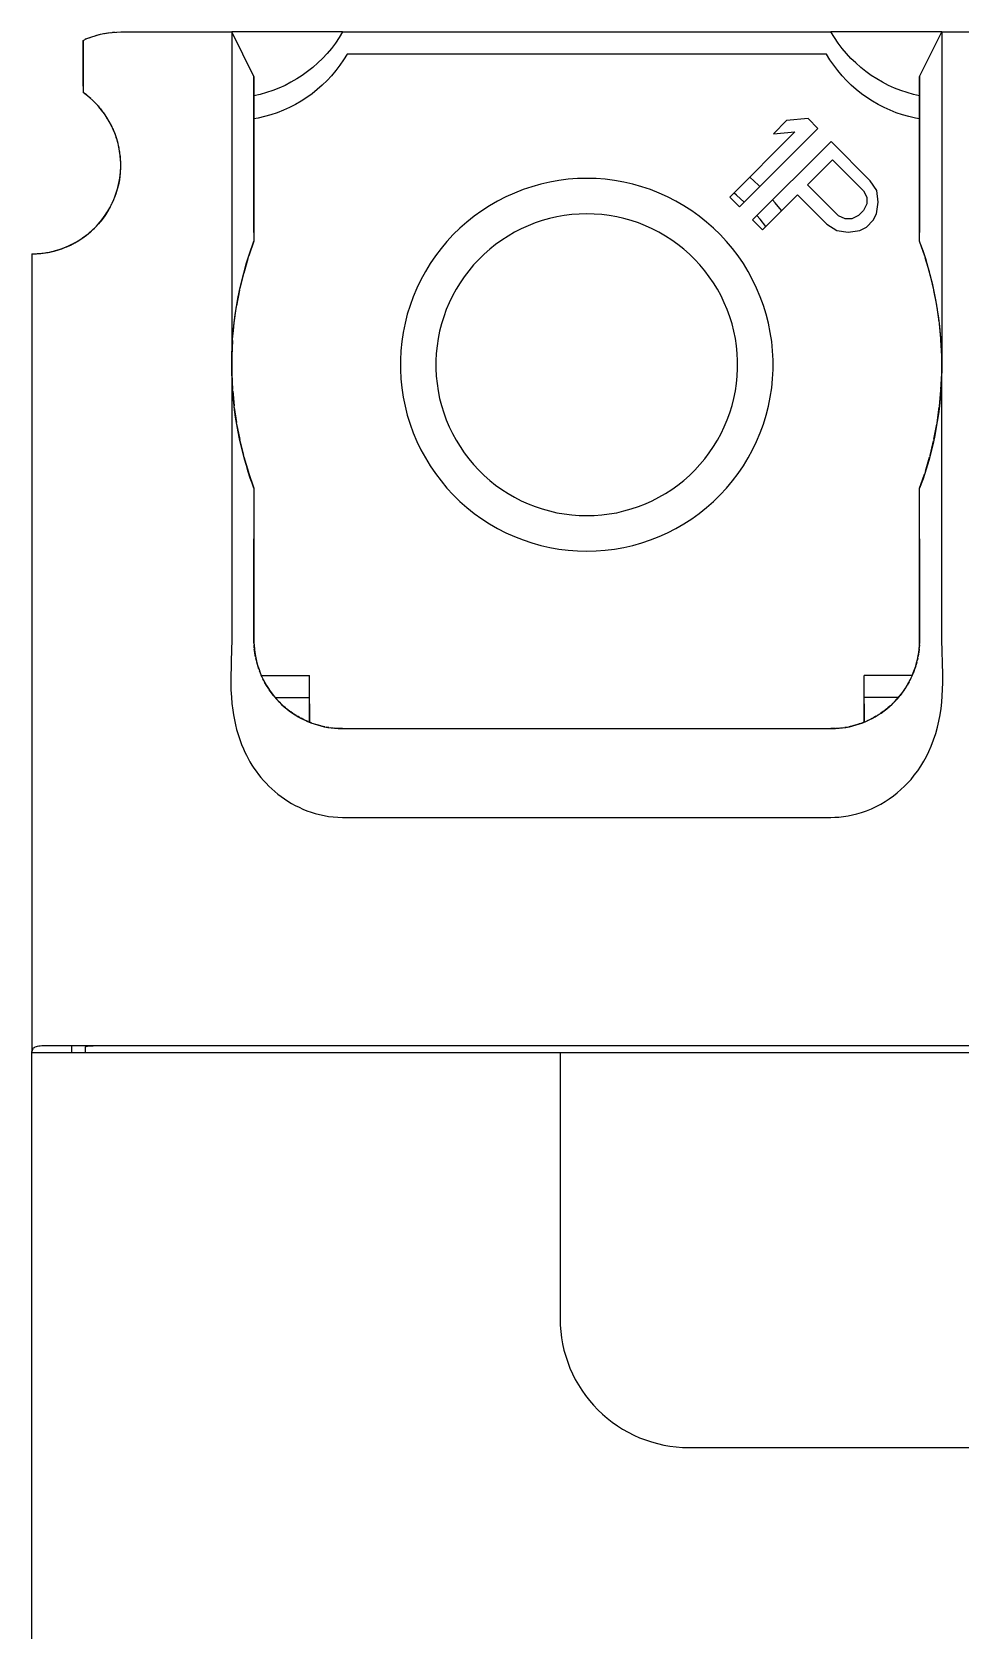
# Model space of a CAD drawing. Header units: millimetres. Extents: x 0 to 50, y 0 to 130.
# Drawn here: x 0 to 20.91, y 93.99 to 130 of the extents above; entities that cross this region are included whole.
import ezdxf

# ---------------------------------------------------------------- set-up
doc = ezdxf.new("R2010")
doc.units = ezdxf.units.MM

msp = doc.modelspace()

# ---------------------------------------------------------------- linework, layer by layer
at = {"color": 4, "linetype": 'CONTINUOUS', "true_color": 0x40d9ff}
for p, q in [((1.15, 129.805), (1.15, 128.782)), ((2, 130), (4.5, 130)), ((6.998, 130), (4.5, 130)), ((6.998, 130), (18.002, 130)), ((20.5, 130), (18.002, 130)), ((5, 128.995), (5, 125.483)), ((20, 125.483), (20, 128.995)), ((1.15, 128.782), (1.15, 128.636)), ((1.227, 128.58), (1.15, 128.636)), ((1.252, 128.559), (1.212, 128.591)), ((1.301, 128.519), (1.262, 128.55)), ((1.324, 128.498), (1.289, 128.529)), ((1.374, 128.453), (1.34, 128.483)), ((1.396, 128.431), (1.362, 128.464)), ((1.444, 128.383), (1.411, 128.417)), ((1.466, 128.359), (1.432, 128.396)), ((1.511, 128.31), (1.479, 128.346)), ((1.53, 128.287), (1.5, 128.323)), ((1.574, 128.234), (1.548, 128.265)), ((1.589, 128.214), (1.565, 128.245)), ((1.633, 128.154), (1.616, 128.177)), ((1.647, 128.134), (1.626, 128.163)), ((1.689, 128.07), (1.676, 128.09)), ((1.704, 128.046), (1.683, 128.08)), ((1.742, 127.983), (1.727, 128.007)), ((1.757, 127.955), (1.735, 127.995)), ((1.789, 127.893), (1.776, 127.918)), ((1.803, 127.864), (1.782, 127.906)), ((1.844, 127.774), (1.826, 127.814)), ((1.88, 127.68), (1.865, 127.72)), ((1.872, 127.703), (1.871, 127.707)), ((1.913, 127.583), (1.899, 127.625)), ((1.911, 127.587), (1.904, 127.612)), ((1.94, 127.483), (1.928, 127.53)), ((1.942, 127.474), (1.932, 127.517)), ((1.962, 127.384), (1.952, 127.434)), ((1.965, 127.371), (1.955, 127.421)), ((1.979, 127.285), (1.971, 127.336)), ((1.981, 127.272), (1.974, 127.323)), ((1.991, 127.186), (1.986, 127.237)), ((1.992, 127.173), (1.987, 127.224)), ((1.999, 127.058), (1.995, 127.138)), ((1.984, 126.746), (1.992, 126.821)), ((1.986, 126.762), (1.995, 126.855)), ((1.993, 126.839), (1.999, 126.93)), ((1.995, 126.864), (1.999, 126.944)), ((1.999, 127.041), (1.996, 127.126)), ((1.999, 126.972), (1.999, 127.051)), ((1.999, 126.946), (2, 127.023)), ((1.895, 126.361), (1.918, 126.435)), ((1.903, 126.387), (1.922, 126.45)), ((1.925, 126.458), (1.944, 126.53)), ((1.972, 126.668), (1.984, 126.746)), ((1.737, 126.01), (1.761, 126.053)), ((1.744, 126.022), (1.766, 126.062)), ((1.783, 126.095), (1.794, 126.117)), ((1.806, 126.142), (1.815, 126.162)), ((1.835, 126.205), (1.846, 126.232)), ((1.837, 126.211), (1.85, 126.24)), ((1.865, 126.278), (1.881, 126.322)), ((1.868, 126.287), (1.894, 126.358)), ((1.675, 125.908), (1.722, 125.984)), ((1.043, 125.294), (1.111, 125.337)), ((1.053, 125.3), (1.122, 125.345)), ((1.125, 125.347), (1.187, 125.391)), ((1.14, 125.357), (1.193, 125.395)), ((1.216, 125.413), (1.265, 125.451)), ((1.221, 125.416), (1.276, 125.46)), ((1.298, 125.479), (1.339, 125.515)), ((1.304, 125.484), (1.349, 125.524)), ((1.361, 125.535), (1.422, 125.594)), ((1.367, 125.54), (1.43, 125.602)), ((5, 125.483), (5, 125.284)), ((20, 125.284), (20, 125.483)), ((0, 125), (0.099, 125.002)), ((0, 125), (0.098, 125.002)), ((0.1, 125.003), (0.197, 125.01)), ((0.1, 125.002), (0.196, 125.01)), ((0.201, 125.01), (0.294, 125.022)), ((0.202, 125.01), (0.296, 125.022)), ((0.299, 125.023), (0.39, 125.039)), ((0.302, 125.023), (0.394, 125.039)), ((0.397, 125.04), (0.49, 125.061)), ((0.399, 125.04), (0.493, 125.062)), ((0.493, 125.062), (0.584, 125.087)), ((0.498, 125.063), (0.587, 125.088)), ((0.59, 125.089), (0.677, 125.118)), ((0.596, 125.091), (0.681, 125.12)), ((0.687, 125.122), (0.772, 125.155)), ((0.693, 125.124), (0.775, 125.156)), ((0.776, 125.157), (0.856, 125.193)), ((0.785, 125.161), (0.865, 125.197)), ((0.867, 125.198), (0.944, 125.237)), ((0.871, 125.2), (0.95, 125.24)), ((0.959, 125.245), (1.035, 125.289)), ((0.964, 125.248), (1.04, 125.292)), ((5, 125.284), (4.886, 124.954)), ((20.116, 124.948), (20, 125.284)), ((4.866, 124.89), (4.771, 124.564)), ((20.221, 124.592), (20.127, 124.912)), ((4.769, 124.555), (4.687, 124.218)), ((20.313, 124.219), (20.235, 124.54)), ((4.679, 124.182), (4.611, 123.826)), ((20.386, 123.843), (20.323, 124.172)), ((20.441, 123.468), (20.393, 123.801)), ((20.478, 123.09), (20.446, 123.426)), ((4.519, 123.05), (4.503, 122.699)), ((20.497, 122.702), (20.481, 123.053)), ((4.502, 122.679), (4.502, 122.315)), ((20.498, 122.321), (20.498, 122.683)), ((4.503, 122.3), (4.52, 121.945)), ((20.48, 121.946), (20.497, 122.3)), ((4.522, 121.914), (4.554, 121.576)), ((20.444, 121.557), (20.479, 121.925)), ((4.559, 121.535), (4.607, 121.196)), ((20.392, 121.191), (20.443, 121.547)), ((4.611, 121.17), (4.68, 120.814)), ((20.322, 120.824), (20.386, 121.16)), ((4.684, 120.794), (4.766, 120.455)), ((20.235, 120.459), (20.313, 120.785)), ((4.775, 120.424), (4.876, 120.076)), ((20.131, 120.1), (20.223, 120.416)), ((4.878, 120.071), (5, 119.716)), ((20, 119.716), (20.111, 120.038)), ((5, 119.716), (5, 118.577)), ((20, 118.577), (20, 119.716)), ((5, 118.577), (5, 116.3)), ((20, 116.3), (20, 118.577)), ((5.002, 116.22), (5, 116.3)), ((5.008, 116.121), (5.003, 116.189)), ((5.021, 116.008), (5.01, 116.099)), ((5.037, 115.919), (5.023, 115.998)), ((19.975, 115.988), (19.964, 115.922)), ((19.99, 116.099), (19.979, 116.011)), ((19.997, 116.189), (19.992, 116.123)), ((20, 116.3), (19.998, 116.22)), ((5.057, 115.829), (5.042, 115.894)), ((5.081, 115.739), (5.063, 115.802)), ((5.113, 115.639), (5.088, 115.712)), ((19.877, 115.61), (19.852, 115.546)), ((19.912, 115.715), (19.884, 115.63)), ((19.937, 115.801), (19.919, 115.737)), ((19.957, 115.89), (19.944, 115.833)), ((5.147, 115.549), (5.129, 115.594)), ((5.182, 115.468), (5.166, 115.504)), ((5.168, 115.5), (6.25, 115.5)), ((5.222, 115.385), (5.202, 115.424)), ((5.283, 115.274), (5.242, 115.347)), ((5.334, 115.194), (5.285, 115.271)), ((6.25, 115.06), (6.25, 115.5)), ((18.75, 115.06), (18.75, 115.5)), ((19.832, 115.5), (18.75, 115.5)), ((19.704, 115.254), (19.67, 115.2)), ((19.761, 115.352), (19.718, 115.276)), ((19.801, 115.432), (19.774, 115.378)), ((19.84, 115.516), (19.816, 115.464)), ((5.388, 115.117), (5.345, 115.178)), ((5.448, 115.039), (5.4, 115.101)), ((5.481, 115), (6.25, 115)), ((6.25, 114.862), (6.25, 115.06)), ((18.75, 114.862), (18.75, 115.06)), ((19.519, 115), (18.75, 115)), ((19.468, 114.942), (19.423, 114.895)), ((19.543, 115.027), (19.485, 114.96)), ((19.599, 115.098), (19.558, 115.046)), ((19.652, 115.173), (19.617, 115.124)), ((5.644, 114.83), (5.599, 114.873)), ((5.714, 114.768), (5.669, 114.808)), ((5.806, 114.696), (5.737, 114.749)), ((5.88, 114.643), (5.822, 114.684)), ((5.957, 114.594), (5.905, 114.627)), ((6.04, 114.546), (5.984, 114.578)), ((6.141, 114.494), (6.063, 114.533)), ((18.937, 114.533), (18.859, 114.494)), ((19.016, 114.578), (18.962, 114.547)), ((19.095, 114.627), (19.044, 114.595)), ((19.178, 114.684), (19.121, 114.644)), ((19.264, 114.75), (19.194, 114.696)), ((19.332, 114.809), (19.285, 114.768)), ((19.399, 114.871), (19.358, 114.832)), ((6.223, 114.458), (6.165, 114.483)), ((6.307, 114.424), (6.257, 114.444)), ((6.398, 114.393), (6.342, 114.412)), ((6.512, 114.36), (6.426, 114.384)), ((6.6, 114.341), (6.525, 114.358)), ((6.69, 114.325), (6.628, 114.335)), ((6.785, 114.312), (6.721, 114.32)), ((6.901, 114.303), (6.811, 114.309)), ((7, 114.3), (6.905, 114.302)), ((7, 114.3), (7, 114.3)), ((7, 114.3), (18, 114.3)), ((18.091, 114.302), (18, 114.3)), ((18, 114.3), (18, 114.3)), ((18.19, 114.309), (18.101, 114.303)), ((18.279, 114.32), (18.218, 114.312)), ((18.369, 114.335), (18.313, 114.325)), ((18.468, 114.356), (18.403, 114.341)), ((18.575, 114.385), (18.49, 114.361)), ((18.661, 114.413), (18.598, 114.392)), ((18.747, 114.445), (18.691, 114.424)), ((18.836, 114.484), (18.777, 114.457)), ((0, 33.6), (0, 107.024)), ((0, 107.024), (0, 107)), ((0, 93.2), (0, 107)), ((0.989, 107.15), (0.306, 107.15)), ((0.9, 107), (0.9, 107.15)), ((11.9, 107), (38.1, 107))]:
    msp.add_line(p, q, dxfattribs=at)
for points in [[(1.15, 129.805), (1.15, 129.81), (1.239, 129.85), (1.33, 129.885), (1.423, 129.915), (1.517, 129.941), (1.612, 129.962), (1.708, 129.979), (1.805, 129.99), (1.902, 129.998), (2, 130)], [(1.15, 128.782), (1.15, 128.919), (1.15, 129.047), (1.15, 129.166), (1.15, 129.276), (1.15, 129.376), (1.15, 129.466), (1.15, 129.546), (1.15, 129.616), (1.15, 129.675), (1.15, 129.724), (1.15, 129.761), (1.15, 129.789), (1.15, 129.805)], [(1.221, 129.842), (1.2, 129.833), (1.2, 129.832)], [(1.261, 129.858), (1.285, 129.868), (1.309, 129.876)], [(1.349, 129.891), (1.371, 129.898), (1.399, 129.907)], [(1.44, 129.92), (1.458, 129.925), (1.49, 129.933)], [(1.531, 129.944), (1.547, 129.948), (1.583, 129.956)], [(1.624, 129.964), (1.636, 129.967), (1.678, 129.973)], [(1.717, 129.98), (1.727, 129.981), (1.774, 129.987)], [(1.811, 129.991), (1.817, 129.992), (1.874, 129.996)], [(1.905, 129.998), (1.909, 129.998), (2, 130)], [(5, 128.995), (5, 129), (4.5, 130)], [(4.5, 130), (4.5, 129.994), (4.5, 129.976), (4.5, 129.947), (4.5, 129.905), (4.5, 129.852), (4.5, 129.788), (4.5, 129.712), (4.5, 129.625), (4.5, 129.527), (4.5, 129.418), (4.5, 129.299), (4.5, 129.169), (4.5, 129.03), (4.5, 128.881), (4.5, 128.723), (4.5, 128.556), (4.5, 128.381), (4.5, 128.197), (4.5, 128.006), (4.5, 127.808), (4.5, 127.603), (4.5, 127.392), (4.5, 127.175), (4.5, 126.954), (4.5, 126.727), (4.5, 126.497), (4.5, 126.262), (4.5, 126.025), (4.5, 125.786), (4.5, 125.544), (4.5, 125.302), (4.5, 124.368), (4.5, 123.434), (4.5, 122.5)], [(6.998, 130), (6.92, 129.872), (6.836, 129.749), (6.745, 129.63), (6.649, 129.515), (6.548, 129.405), (6.441, 129.301), (6.328, 129.202), (6.211, 129.109), (6.09, 129.021), (5.964, 128.94), (5.835, 128.865), (5.702, 128.797), (5.565, 128.736), (5.426, 128.681), (5.284, 128.633), (5.14, 128.593), (5, 128.561)], [(20, 128.561), (19.86, 128.593), (19.716, 128.633), (19.574, 128.681), (19.435, 128.736), (19.298, 128.797), (19.165, 128.865), (19.036, 128.94), (18.91, 129.021), (18.789, 129.109), (18.672, 129.202), (18.559, 129.301), (18.452, 129.405), (18.351, 129.515), (18.255, 129.63), (18.164, 129.749), (18.08, 129.872), (18.002, 130)], [(20, 128.995), (20, 129), (20.5, 130)], [(20.5, 130), (20.5, 129.994), (20.5, 129.976), (20.5, 129.947), (20.5, 129.905), (20.5, 129.852), (20.5, 129.788), (20.5, 129.712), (20.5, 129.625), (20.5, 129.527), (20.5, 129.418), (20.5, 129.299), (20.5, 129.169), (20.5, 129.03), (20.5, 128.881), (20.5, 128.723), (20.5, 128.556), (20.5, 128.381), (20.5, 128.197), (20.5, 128.006), (20.5, 127.808), (20.5, 127.603), (20.5, 127.392), (20.5, 127.175), (20.5, 126.954), (20.5, 126.727), (20.5, 126.497), (20.5, 126.262), (20.5, 126.025), (20.5, 125.786), (20.5, 125.544), (20.5, 125.302), (20.5, 124.368), (20.5, 123.434), (20.5, 122.501)], [(20.5, 130), (23.85, 130), (23.85, 129.994)], [(20, 128.043), (19.906, 128.059), (19.76, 128.093), (19.616, 128.133), (19.474, 128.181), (19.335, 128.236), (19.198, 128.297), (19.065, 128.365), (18.936, 128.44), (18.81, 128.521), (18.689, 128.609), (18.572, 128.702), (18.459, 128.801), (18.352, 128.905), (18.251, 129.015), (18.155, 129.13), (18.064, 129.249), (17.98, 129.372), (17.902, 129.5), (7.098, 129.5), (7.02, 129.372), (6.936, 129.249), (6.845, 129.13), (6.749, 129.015), (6.648, 128.905), (6.541, 128.801), (6.428, 128.702), (6.311, 128.609), (6.19, 128.521), (6.064, 128.44), (5.935, 128.365), (5.802, 128.297), (5.665, 128.236), (5.526, 128.181), (5.384, 128.133), (5.24, 128.093), (5.094, 128.059), (5, 128.043)], [(5, 125.483), (5, 125.681), (5, 125.877), (5, 126.071), (5, 126.262), (5, 126.45), (5, 126.635), (5, 126.815), (5, 126.991), (5, 127.162), (5, 127.327), (5, 127.487), (5, 127.64), (5, 127.787), (5, 127.927), (5, 128.06), (5, 128.185), (5, 128.302), (5, 128.41), (5, 128.51), (5, 128.602), (5, 128.684), (5, 128.758), (5, 128.821), (5, 128.876), (5, 128.92), (5, 128.955), (5, 128.98), (5, 128.995)], [(20, 128.995), (20, 128.98), (20, 128.955), (20, 128.92), (20, 128.876), (20, 128.821), (20, 128.758), (20, 128.684), (20, 128.602), (20, 128.51), (20, 128.41), (20, 128.302), (20, 128.185), (20, 128.06), (20, 127.927), (20, 127.787), (20, 127.64), (20, 127.487), (20, 127.327), (20, 127.162), (20, 126.991), (20, 126.815), (20, 126.635), (20, 126.45), (20, 126.262), (20, 126.071), (20, 125.877), (20, 125.681), (20, 125.483)], [(0, 125), (0.001, 125), (0.003, 125), (0.011, 125), (0.023, 125), (0.038, 125), (0.057, 125.001), (0.078, 125.002), (0.102, 125.003), (0.128, 125.004), (0.157, 125.006), (0.187, 125.009), (0.219, 125.012), (0.253, 125.016), (0.289, 125.021), (0.326, 125.027), (0.364, 125.033), (0.404, 125.041), (0.446, 125.05), (0.488, 125.061), (0.532, 125.072), (0.577, 125.085), (0.624, 125.1), (0.672, 125.116), (0.721, 125.135), (0.771, 125.155), (0.822, 125.177), (0.874, 125.201), (0.926, 125.227), (0.979, 125.256), (1.031, 125.286), (1.079, 125.316), (1.127, 125.348), (1.176, 125.383), (1.225, 125.419), (1.273, 125.457), (1.319, 125.497), (1.365, 125.538), (1.41, 125.581), (1.453, 125.625), (1.495, 125.671), (1.536, 125.718), (1.575, 125.767), (1.613, 125.817), (1.65, 125.87), (1.686, 125.924), (1.72, 125.98), (1.753, 126.038), (1.785, 126.098), (1.814, 126.16), (1.842, 126.223), (1.869, 126.288), (1.893, 126.354), (1.914, 126.421), (1.934, 126.49), (1.951, 126.56), (1.966, 126.631), (1.978, 126.703), (1.988, 126.776), (1.994, 126.85), (1.999, 126.925), (2, 127), (1.999, 127.06), (1.996, 127.12), (1.988, 127.219), (1.975, 127.317), (1.956, 127.415), (1.933, 127.513), (1.904, 127.611), (1.871, 127.707), (1.832, 127.802), (1.789, 127.894), (1.741, 127.985), (1.688, 128.073), (1.631, 128.157), (1.57, 128.238), (1.506, 128.316), (1.439, 128.389), (1.369, 128.457), (1.298, 128.522), (1.224, 128.581), (1.15, 128.636)], [(15.721, 126.279), (15.942, 126.058), (17.71, 127.826), (17.489, 128.047), (17.004, 128.004), (16.704, 127.704), (17.188, 127.746), (15.721, 126.279)], [(18.803, 125.604), (18.953, 125.755), (19.029, 125.904), (19.069, 126.165), (19.035, 126.426), (18.888, 126.647), (18.004, 127.531), (16.237, 125.763), (16.458, 125.542), (17.247, 126.332), (17.91, 125.669), (18.132, 125.523), (18.392, 125.488), (18.653, 125.528), (18.803, 125.604)], [(18.321, 125.785), (18.173, 125.858), (17.473, 126.558), (18.037, 127.122), (18.737, 126.422), (18.81, 126.274), (18.808, 126.125), (18.732, 125.976), (18.619, 125.863), (18.47, 125.787), (18.321, 125.785)], [(1.969, 126.651), (1.951, 126.56), (1.929, 126.472)], [(1.981, 126.726), (1.967, 126.637), (1.948, 126.545)], [(12.291, 118.305), (12.5, 118.3), (12.709, 118.305), (12.918, 118.321), (13.126, 118.347), (13.332, 118.383), (13.536, 118.43), (13.738, 118.487), (13.936, 118.553), (14.131, 118.63), (14.322, 118.716), (14.509, 118.811), (14.69, 118.916), (14.866, 119.03), (15.036, 119.152), (15.2, 119.283), (15.357, 119.421), (15.507, 119.567), (15.649, 119.721), (15.784, 119.881), (15.91, 120.048), (16.028, 120.221), (16.137, 120.4), (16.237, 120.584), (16.328, 120.773), (16.41, 120.966), (16.481, 121.162), (16.543, 121.362), (16.595, 121.565), (16.636, 121.771), (16.667, 121.978), (16.688, 122.186), (16.699, 122.395), (16.699, 122.605), (16.688, 122.814), (16.667, 123.022), (16.636, 123.229), (16.595, 123.435), (16.543, 123.638), (16.481, 123.838), (16.41, 124.034), (16.328, 124.227), (16.237, 124.416), (16.137, 124.6), (16.028, 124.779), (15.91, 124.952), (15.784, 125.119), (15.649, 125.279), (15.507, 125.433), (15.357, 125.579), (15.2, 125.717), (15.036, 125.848), (14.866, 125.97), (14.69, 126.084), (14.509, 126.189), (14.322, 126.284), (14.131, 126.37), (13.936, 126.447), (13.738, 126.513), (13.536, 126.57), (13.332, 126.617), (13.126, 126.653), (12.918, 126.679), (12.709, 126.695), (12.5, 126.7), (12.291, 126.695), (12.082, 126.679), (11.874, 126.653), (11.668, 126.617), (11.464, 126.57), (11.262, 126.513), (11.064, 126.447), (10.869, 126.37), (10.678, 126.284), (10.491, 126.189), (10.31, 126.084), (10.134, 125.97), (9.964, 125.848), (9.8, 125.717), (9.643, 125.579), (9.493, 125.433), (9.351, 125.279), (9.216, 125.119), (9.09, 124.952), (8.972, 124.779), (8.863, 124.6), (8.763, 124.416), (8.672, 124.227), (8.59, 124.034), (8.519, 123.838), (8.457, 123.638), (8.405, 123.435), (8.364, 123.229), (8.333, 123.022), (8.312, 122.814), (8.301, 122.605), (8.301, 122.395), (8.312, 122.186), (8.333, 121.978), (8.364, 121.771), (8.405, 121.565), (8.457, 121.362), (8.519, 121.162), (8.59, 120.966), (8.672, 120.773), (8.763, 120.584), (8.863, 120.4), (8.972, 120.221), (9.09, 120.048), (9.216, 119.881), (9.351, 119.721), (9.493, 119.567), (9.643, 119.421), (9.8, 119.283), (9.964, 119.152), (10.134, 119.03), (10.31, 118.916), (10.491, 118.811), (10.678, 118.716), (10.869, 118.63), (11.064, 118.553), (11.262, 118.487), (11.464, 118.43), (11.668, 118.383), (11.874, 118.347), (12.082, 118.321), (12.291, 118.305)], [(16.401, 126.517), (16.369, 126.549), (16.171, 126.729)], [(16.047, 126.164), (15.875, 126.324), (15.815, 126.374)], [(16.89, 125.975), (16.748, 126.149), (16.688, 126.215)], [(1.672, 125.903), (1.618, 125.824), (1.557, 125.745), (1.493, 125.67), (1.429, 125.601)], [(1.727, 125.992), (1.682, 125.918), (1.626, 125.835), (1.566, 125.756), (1.502, 125.679), (1.437, 125.609)], [(12.669, 125.896), (12.5, 125.9), (12.331, 125.896), (12.161, 125.883), (11.993, 125.862), (11.826, 125.833), (11.661, 125.795), (11.498, 125.749), (11.337, 125.695), (11.179, 125.633), (11.025, 125.563), (10.874, 125.486), (10.727, 125.401), (10.585, 125.309), (10.447, 125.21), (10.315, 125.105), (10.187, 124.992), (10.066, 124.874), (9.951, 124.75), (9.842, 124.62), (9.739, 124.485), (9.644, 124.345), (9.556, 124.2), (9.474, 124.051), (9.401, 123.898), (9.335, 123.742), (9.277, 123.583), (9.227, 123.421), (9.185, 123.257), (9.152, 123.09), (9.126, 122.923), (9.11, 122.754), (9.101, 122.585), (9.101, 122.415), (9.11, 122.246), (9.126, 122.077), (9.152, 121.91), (9.185, 121.743), (9.227, 121.579), (9.277, 121.417), (9.335, 121.258), (9.401, 121.102), (9.474, 120.949), (9.556, 120.8), (9.644, 120.655), (9.739, 120.515), (9.842, 120.38), (9.951, 120.25), (10.066, 120.126), (10.187, 120.008), (10.315, 119.895), (10.447, 119.79), (10.585, 119.691), (10.727, 119.599), (10.874, 119.514), (11.025, 119.437), (11.179, 119.367), (11.337, 119.305), (11.498, 119.251), (11.661, 119.205), (11.826, 119.167), (11.993, 119.138), (12.161, 119.117), (12.331, 119.104), (12.5, 119.1), (12.669, 119.104), (12.839, 119.117), (13.007, 119.138), (13.174, 119.167), (13.339, 119.205), (13.502, 119.251), (13.663, 119.305), (13.821, 119.367), (13.975, 119.437), (14.126, 119.514), (14.273, 119.599), (14.415, 119.691), (14.553, 119.79), (14.685, 119.895), (14.813, 120.008), (14.934, 120.126), (15.049, 120.25), (15.158, 120.38), (15.261, 120.515), (15.356, 120.655), (15.444, 120.8), (15.526, 120.949), (15.599, 121.102), (15.665, 121.258), (15.723, 121.417), (15.773, 121.579), (15.815, 121.743), (15.848, 121.91), (15.874, 122.077), (15.89, 122.246), (15.899, 122.415), (15.899, 122.585), (15.89, 122.754), (15.874, 122.923), (15.848, 123.09), (15.815, 123.257), (15.773, 123.421), (15.723, 123.583), (15.665, 123.742), (15.599, 123.898), (15.526, 124.051), (15.444, 124.2), (15.356, 124.345), (15.261, 124.485), (15.158, 124.62), (15.049, 124.75), (14.934, 124.874), (14.813, 124.992), (14.685, 125.105), (14.553, 125.21), (14.415, 125.309), (14.273, 125.401), (14.126, 125.486), (13.975, 125.563), (13.821, 125.633), (13.663, 125.695), (13.502, 125.749), (13.339, 125.795), (13.174, 125.833), (13.007, 125.862), (12.839, 125.883), (12.669, 125.896)], [(12.669, 125.896), (12.5, 125.9), (12.331, 125.896), (12.161, 125.883), (11.993, 125.862), (11.826, 125.833), (11.661, 125.795), (11.498, 125.749), (11.337, 125.695), (11.179, 125.633), (11.025, 125.563), (10.874, 125.486), (10.727, 125.401), (10.585, 125.309), (10.447, 125.21), (10.315, 125.105), (10.187, 124.992), (10.066, 124.874), (9.951, 124.75), (9.842, 124.62), (9.739, 124.485), (9.644, 124.345), (9.556, 124.2), (9.474, 124.051), (9.401, 123.898), (9.335, 123.742), (9.277, 123.583), (9.227, 123.421), (9.185, 123.257), (9.152, 123.09), (9.126, 122.923), (9.11, 122.754), (9.101, 122.585), (9.101, 122.415), (9.11, 122.246), (9.126, 122.077), (9.152, 121.91), (9.185, 121.743), (9.227, 121.579), (9.277, 121.417), (9.335, 121.258), (9.401, 121.102), (9.474, 120.949), (9.556, 120.8), (9.644, 120.655), (9.739, 120.515), (9.842, 120.38), (9.951, 120.25), (10.066, 120.126), (10.187, 120.008), (10.315, 119.895), (10.447, 119.79), (10.585, 119.691), (10.727, 119.599), (10.874, 119.514), (11.025, 119.437), (11.179, 119.367), (11.337, 119.305), (11.498, 119.251), (11.661, 119.205), (11.826, 119.167), (11.993, 119.138), (12.161, 119.117), (12.331, 119.104), (12.5, 119.1), (12.669, 119.104), (12.839, 119.117), (13.007, 119.138), (13.174, 119.167), (13.339, 119.205), (13.502, 119.251), (13.663, 119.305), (13.821, 119.367), (13.975, 119.437), (14.126, 119.514), (14.273, 119.599), (14.415, 119.691), (14.553, 119.79), (14.685, 119.895), (14.813, 120.008), (14.934, 120.126), (15.049, 120.25), (15.158, 120.38), (15.261, 120.515), (15.356, 120.655), (15.444, 120.8), (15.526, 120.949), (15.599, 121.102), (15.665, 121.258), (15.723, 121.417), (15.773, 121.579), (15.815, 121.743), (15.848, 121.91), (15.874, 122.077), (15.89, 122.246), (15.899, 122.415), (15.899, 122.585), (15.89, 122.754), (15.874, 122.923), (15.848, 123.09), (15.815, 123.257), (15.773, 123.421), (15.723, 123.583), (15.665, 123.742), (15.599, 123.898), (15.526, 124.051), (15.444, 124.2), (15.356, 124.345), (15.261, 124.485), (15.158, 124.62), (15.049, 124.75), (14.934, 124.874), (14.813, 124.992), (14.685, 125.105), (14.553, 125.21), (14.415, 125.309), (14.273, 125.401), (14.126, 125.486), (13.975, 125.563), (13.821, 125.633), (13.663, 125.695), (13.502, 125.749), (13.339, 125.795), (13.174, 125.833), (13.007, 125.862), (12.839, 125.883), (12.669, 125.896)], [(16.534, 125.619), (16.407, 125.778), (16.334, 125.861)], [(0, 125), (0, 119.01), (0, 113.018), (0, 107.024)], [(4.5, 122.5), (4.501, 122.615), (4.503, 122.73), (4.51, 122.899), (4.521, 123.085), (4.537, 123.268), (4.556, 123.449), (4.58, 123.629), (4.608, 123.81), (4.64, 123.992), (4.678, 124.176), (4.72, 124.362), (4.772, 124.567), (4.836, 124.794), (4.907, 125.019), (4.985, 125.243), (5, 125.284)], [(20.5, 122.501), (20.498, 122.669), (20.493, 122.841), (20.483, 123.015), (20.47, 123.192), (20.452, 123.371), (20.43, 123.553), (20.404, 123.738), (20.372, 123.924), (20.336, 124.113), (20.294, 124.304), (20.247, 124.497), (20.194, 124.691), (20.136, 124.887), (20.078, 125.065), (20.015, 125.243), (20, 125.284)], [(4.521, 123.076), (4.556, 123.446), (4.61, 123.819)], [(4.5, 122.5), (4.5, 120.434), (4.5, 118.367), (4.5, 116.3), (4.489, 115.828), (4.479, 115.357), (4.483, 115.172), (4.492, 115.006), (4.505, 114.864), (4.522, 114.718), (4.539, 114.608), (4.56, 114.498), (4.584, 114.388), (4.612, 114.278), (4.644, 114.167), (4.68, 114.056), (4.722, 113.945), (4.763, 113.847), (4.796, 113.773), (4.832, 113.699), (4.871, 113.626), (4.912, 113.553), (4.956, 113.48), (5.002, 113.409), (5.052, 113.338), (5.103, 113.268), (5.158, 113.2), (5.215, 113.133), (5.275, 113.068), (5.338, 113.004), (5.403, 112.942), (5.47, 112.882), (5.541, 112.824), (5.614, 112.768), (5.689, 112.715), (5.767, 112.664), (5.848, 112.615), (5.931, 112.57), (6.017, 112.527), (6.105, 112.487), (6.196, 112.45), (6.289, 112.417), (6.384, 112.387), (6.481, 112.362), (6.58, 112.34), (6.682, 112.323), (6.786, 112.31), (6.892, 112.303), (7, 112.3), (18, 112.3), (18.092, 112.302), (18.182, 112.308), (18.286, 112.319), (18.387, 112.335), (18.486, 112.355), (18.583, 112.38), (18.688, 112.411), (18.802, 112.451), (18.913, 112.496), (19.019, 112.546), (19.123, 112.6), (19.222, 112.658), (19.317, 112.72), (19.409, 112.786), (19.497, 112.854), (19.58, 112.926), (19.659, 113.001), (19.735, 113.078), (19.806, 113.157), (19.88, 113.248), (19.957, 113.352), (20.029, 113.457), (20.094, 113.565), (20.154, 113.674), (20.208, 113.784), (20.262, 113.907), (20.315, 114.044), (20.362, 114.189), (20.402, 114.334), (20.434, 114.47), (20.461, 114.613), (20.482, 114.755), (20.498, 114.897), (20.51, 115.039), (20.517, 115.18), (20.52, 115.343), (20.52, 115.518), (20.5, 116.3), (20.5, 118.367), (20.5, 120.433), (20.5, 122.499)], [(5, 119.716), (4.958, 119.831), (4.918, 119.947), (4.873, 120.086), (4.83, 120.227), (4.788, 120.373), (4.748, 120.522), (4.711, 120.675), (4.676, 120.831), (4.644, 120.99), (4.614, 121.152), (4.588, 121.317), (4.565, 121.483), (4.545, 121.65), (4.529, 121.819), (4.516, 121.988), (4.507, 122.158), (4.502, 122.329), (4.5, 122.5)], [(20.5, 122.499), (20.499, 122.371), (20.496, 122.242), (20.489, 122.075), (20.478, 121.905), (20.463, 121.735), (20.445, 121.564), (20.423, 121.391), (20.397, 121.218), (20.366, 121.044), (20.332, 120.87), (20.294, 120.694), (20.251, 120.519), (20.204, 120.343), (20.147, 120.148), (20.077, 119.932), (20, 119.716)], [(20.5, 122.501), (20.5, 122.5), (20.5, 122.499)], [(20.5, 122.499), (20.5, 122.499), (20.5, 122.5), (20.5, 122.5), (20.5, 122.5), (20.5, 122.501), (20.5, 122.501)], [(5, 116.3), (5, 117.439), (5, 118.577)], [(20, 118.577), (20, 117.439), (20, 116.3)], [(5, 116.3), (5, 116.274), (5.001, 116.249), (5.004, 116.17), (5.011, 116.091), (5.021, 116.013), (5.034, 115.935), (5.049, 115.858), (5.069, 115.781), (5.091, 115.705), (5.116, 115.629), (5.144, 115.555), (5.175, 115.482), (5.209, 115.41), (5.245, 115.34), (5.285, 115.272), (5.326, 115.205), (5.37, 115.141), (5.417, 115.078), (5.466, 115.017), (5.517, 114.958), (5.57, 114.902), (5.625, 114.847), (5.683, 114.795), (5.743, 114.745), (5.804, 114.697), (5.868, 114.651), (5.933, 114.608), (6, 114.568), (6.069, 114.53), (6.14, 114.495), (6.211, 114.462), (6.284, 114.433), (6.358, 114.406), (6.434, 114.382), (6.51, 114.361), (6.586, 114.343), (6.664, 114.328), (6.742, 114.317), (6.82, 114.308), (6.898, 114.303), (6.949, 114.301), (7, 114.3)], [(18, 114.3), (18.053, 114.301), (18.106, 114.303), (18.184, 114.309), (18.262, 114.317), (18.34, 114.329), (18.417, 114.344), (18.493, 114.362), (18.569, 114.383), (18.644, 114.406), (18.718, 114.433), (18.79, 114.463), (18.862, 114.495), (18.932, 114.531), (19.001, 114.569), (19.068, 114.609), (19.134, 114.652), (19.198, 114.698), (19.26, 114.747), (19.32, 114.797), (19.378, 114.85), (19.434, 114.906), (19.487, 114.963), (19.539, 115.023), (19.588, 115.084), (19.634, 115.147), (19.678, 115.213), (19.72, 115.279), (19.759, 115.348), (19.795, 115.417), (19.828, 115.489), (19.858, 115.561), (19.886, 115.634), (19.911, 115.709), (19.932, 115.784), (19.951, 115.86), (19.967, 115.937), (19.98, 116.015), (19.989, 116.092), (19.996, 116.17), (19.999, 116.249), (20, 116.274), (20, 116.3)], [(6.25, 115.06), (6.25, 115.259), (6.25, 115.459), (6.25, 115.5)], [(18.75, 115.06), (18.75, 115.259), (18.75, 115.459), (18.75, 115.5)], [(5.457, 115.028), (5.518, 114.957), (5.58, 114.892)], [(6.25, 114.862), (6.25, 114.666), (6.25, 114.472), (6.25, 114.446), (6.25, 114.862)], [(18.75, 114.862), (18.75, 114.446), (18.75, 114.472), (18.75, 114.666), (18.75, 114.862)], [(0.306, 107.15), (0.268, 107.15), (0.226, 107.149), (0.186, 107.147), (0.151, 107.143), (0.119, 107.137), (0.091, 107.13), (0.067, 107.12), (0.046, 107.109), (0.029, 107.096), (0.017, 107.081), (0.007, 107.064), (0.002, 107.045), (0, 107.024)], [(0, 107), (0.003, 107), (0.012, 107), (0.027, 107), (0.048, 107), (0.075, 107), (0.108, 107), (0.146, 107), (0.19, 107), (0.24, 107), (0.295, 107), (0.356, 107), (0.421, 107), (0.492, 107), (0.567, 107), (0.648, 107), (0.732, 107), (0.821, 107), (0.914, 107), (1.011, 107), (1.111, 107), (1.215, 107), (1.322, 107), (1.431, 107), (1.543, 107), (1.658, 107), (1.774, 107), (1.893, 107), (2.012, 107), (2.133, 107), (2.255, 107), (2.377, 107), (2.5, 107), (11.9, 107)], [(48, 107.15), (2, 107.15), (1.919, 107.15), (1.839, 107.15), (1.759, 107.15), (1.68, 107.15), (1.601, 107.15), (1.522, 107.15), (1.444, 107.15), (1.365, 107.15), (1.288, 107.15), (1.211, 107.15), (1.135, 107.15), (1.061, 107.15), (0.989, 107.15), (0.918, 107.15), (0.85, 107.15), (0.784, 107.15), (0.721, 107.15), (0.66, 107.15), (0.601, 107.15), (0.545, 107.15), (0.491, 107.15), (0.44, 107.15), (0.392, 107.15), (0.345, 107.15), (0.306, 107.15)], [(1.602, 107.15), (1.584, 107.15), (1.561, 107.15), (1.538, 107.15), (1.515, 107.15), (1.493, 107.15), (1.472, 107.15), (1.451, 107.149), (1.43, 107.149), (1.411, 107.149), (1.391, 107.149), (1.373, 107.148), (1.355, 107.148), (1.338, 107.147), (1.322, 107.146), (1.307, 107.145), (1.293, 107.144), (1.279, 107.143), (1.267, 107.142), (1.255, 107.141), (1.245, 107.139), (1.236, 107.138), (1.227, 107.136), (1.22, 107.134), (1.214, 107.132), (1.209, 107.129), (1.205, 107.127), (1.202, 107.124), (1.201, 107.122), (1.2, 107.119), (1.2, 107)], [(11.9, 107), (11.9, 101), (11.903, 100.858), (11.914, 100.716), (11.931, 100.574), (11.956, 100.434), (11.987, 100.295), (12.025, 100.158), (12.07, 100.023), (12.121, 99.89), (12.178, 99.76), (12.242, 99.633), (12.313, 99.509), (12.389, 99.389), (12.471, 99.272), (12.558, 99.16), (12.651, 99.052), (12.749, 98.949), (12.852, 98.851), (12.96, 98.758), (13.072, 98.671), (13.189, 98.589), (13.309, 98.513), (13.433, 98.442), (13.56, 98.378), (13.69, 98.321), (13.823, 98.27), (13.958, 98.225), (14.095, 98.187), (14.234, 98.156), (14.374, 98.131), (14.516, 98.114), (14.658, 98.103), (14.8, 98.1), (35.2, 98.1)]]:
    msp.add_lwpolyline(points, dxfattribs=at)

doc.saveas('drawing.dxf')
